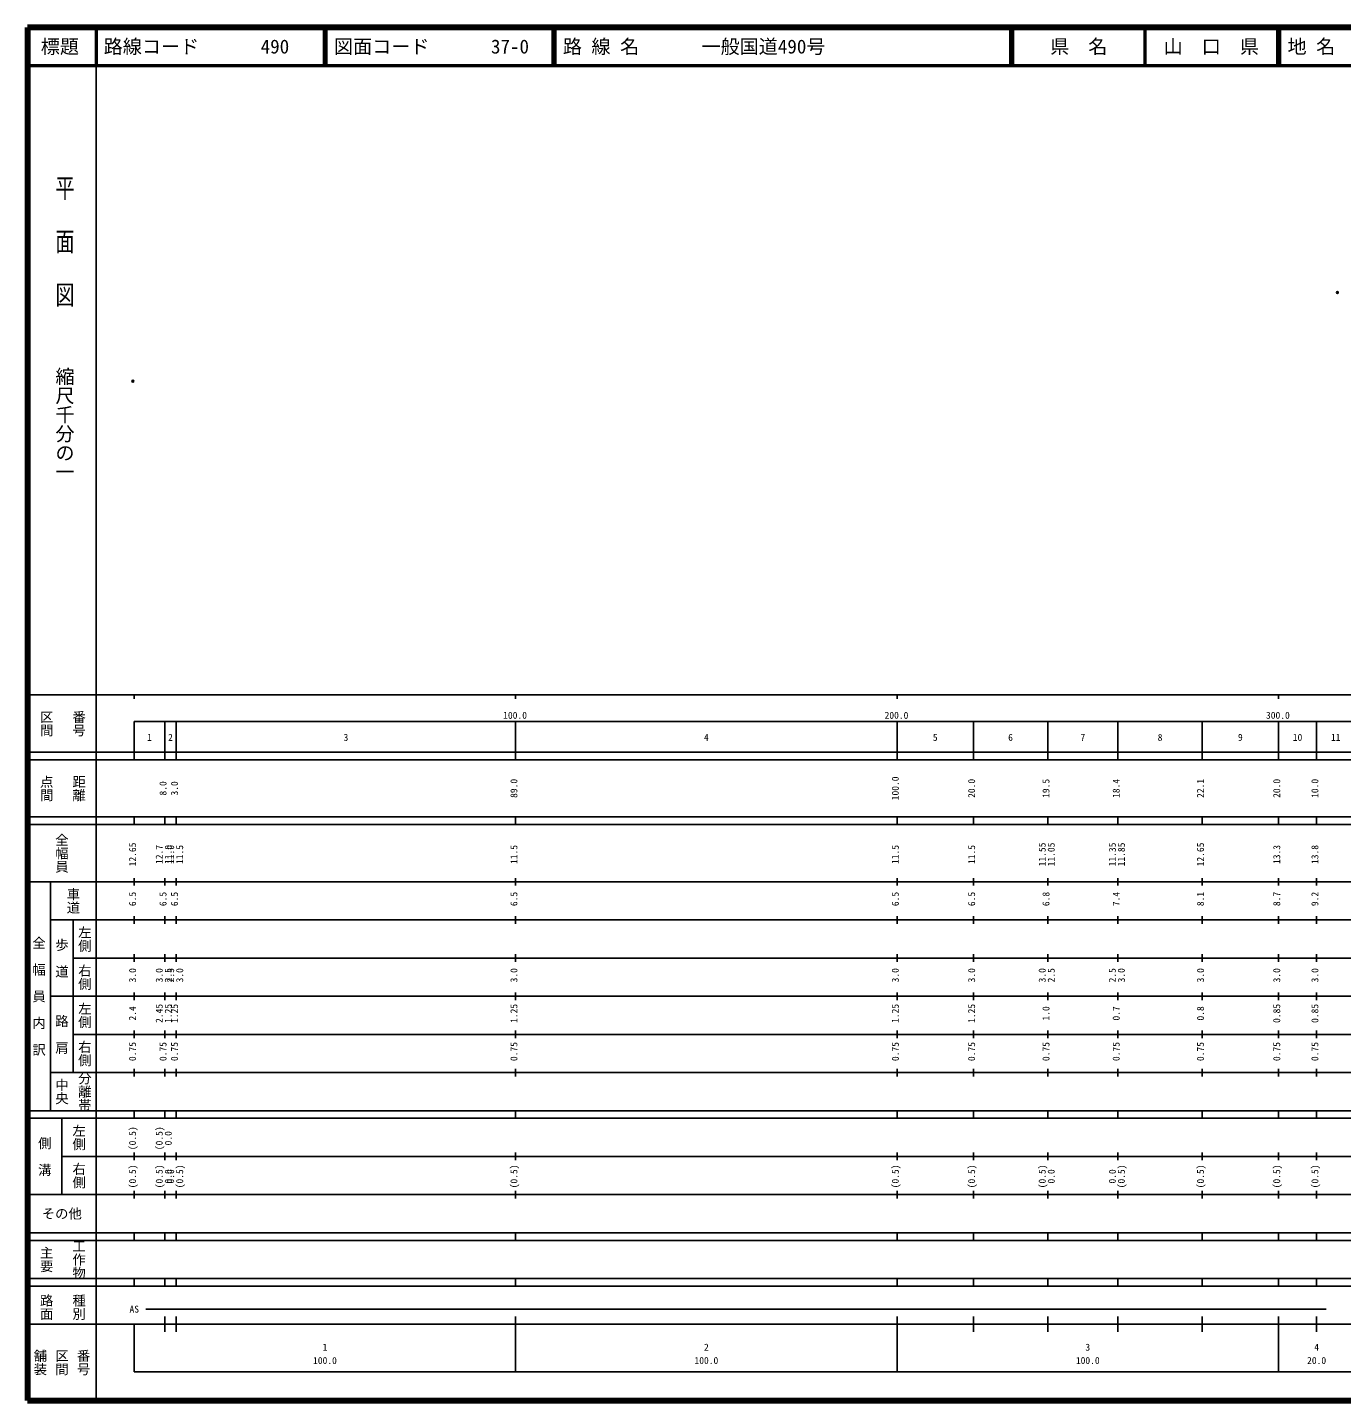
# Model space of a CAD drawing. Units: millimetres on the paper. Extents: x 40 to 680, y 20 to 380.
# Drawn here: x 40 to 384.5, y 20 to 380 of the extents above; entities that cross this region are included whole.
import ezdxf
from ezdxf.enums import TextEntityAlignment as Align

# ---------------------------------------------------------------- set-up
doc = ezdxf.new("R2010")
doc.units = ezdxf.units.MM
doc.header["$PDMODE"] = 32
doc.header["$PDSIZE"] = 0.5
doc.layers.add('M-OTRS', color=6, linetype='Continuous')
doc.layers.add('M-TTL-TXT', color=7, linetype='Continuous')
for name, color, linetype, lineweight in [('M-TTL', 2, 'Continuous', 140), ('M-TTL-BAND', 7, 'Continuous', 25), ('M-TTL-LINE', 7, 'Continuous', 50)]:
    doc.layers.add(name, color=color, linetype=linetype, lineweight=lineweight)
doc.styles.add('@ＭＳ ゴシック', font='')
doc.styles.add('ＭＳ ゴシック', font='')
doc.styles.get('@ＭＳ ゴシック').set_extended_font_data('@MS Gothic')
doc.styles.get('ＭＳ ゴシック').set_extended_font_data('MS Gothic')

msp = doc.modelspace()

# ---------------------------------------------------------------- linework, layer by layer
at = {"layer": 'M-OTRS'}
for p in [(383.435, 310.517), (67.641, 287.235)]:
    msp.add_point(p, dxfattribs=at)
at = {"layer": 'M-TTL'}
for p, q in [((40, 380), (40, 20)), ((680, 380), (40, 380)), ((40, 20), (680, 20))]:
    msp.add_line(p, q, dxfattribs=at)
at = {"layer": 'M-TTL-BAND'}
for p, q in [((58, 370), (58, 20)), ((40, 205), (579, 205)), ((68, 205), (68, 204)), ((168, 205), (168, 204)), ((268, 205), (268, 204)), ((368, 205), (368, 204)), ((68, 198), (579, 198)), ((68, 198), (68, 188)), ((76, 188), (76, 198)), ((79, 188), (79, 198)), ((168, 188), (168, 198)), ((268, 188), (268, 198)), ((288, 188), (288, 198)), ((307.5, 188), (307.5, 198)), ((325.9, 188), (325.9, 198)), ((348, 188), (348, 198)), ((368, 188), (368, 198)), ((378, 188), (378, 198)), ((40, 190), (579, 190)), ((40, 188), (579, 188)), ((40, 173), (579, 173)), ((68, 171), (68, 173)), ((76, 171), (76, 173)), ((79, 171), (79, 173)), ((168, 171), (168, 173)), ((268, 171), (268, 173)), ((288, 171), (288, 173)), ((307.5, 171), (307.5, 173)), ((325.9, 171), (325.9, 173)), ((348, 171), (348, 173)), ((368, 171), (368, 173)), ((378, 171), (378, 173)), ((40, 171), (579, 171)), ((40, 156), (579, 156)), ((46, 96), (46, 156)), ((68, 155), (68, 157)), ((76, 155), (76, 157)), ((79, 155), (79, 157)), ((168, 155), (168, 157)), ((268, 155), (268, 157)), ((288, 155), (288, 157)), ((307.5, 155), (307.5, 157)), ((325.9, 155), (325.9, 157)), ((348, 155), (348, 157)), ((368, 155), (368, 157)), ((378, 155), (378, 157)), ((46, 146), (579, 146)), ((52, 146), (52, 106)), ((68, 145), (68, 147)), ((76, 145), (76, 147)), ((79, 145), (79, 147)), ((168, 145), (168, 147)), ((268, 145), (268, 147)), ((288, 145), (288, 147)), ((307.5, 145), (307.5, 147)), ((325.9, 145), (325.9, 147)), ((348, 145), (348, 147)), ((368, 145), (368, 147)), ((378, 145), (378, 147)), ((68, 135), (68, 137)), ((76, 135), (76, 137)), ((79, 135), (79, 137)), ((168, 135), (168, 137)), ((268, 135), (268, 137)), ((288, 135), (288, 137)), ((307.5, 135), (307.5, 137)), ((325.9, 135), (325.9, 137)), ((348, 135), (348, 137)), ((368, 135), (368, 137)), ((378, 135), (378, 137)), ((52, 136), (579, 136)), ((46, 126), (579, 126)), ((68, 125), (68, 127)), ((76, 125), (76, 127)), ((79, 125), (79, 127)), ((168, 125), (168, 127)), ((268, 125), (268, 127)), ((288, 125), (288, 127)), ((307.5, 125), (307.5, 127)), ((325.9, 125), (325.9, 127)), ((348, 125), (348, 127)), ((368, 125), (368, 127)), ((378, 125), (378, 127)), ((52, 116), (579, 116)), ((68, 115), (68, 117)), ((76, 115), (76, 117)), ((79, 115), (79, 117)), ((168, 115), (168, 117)), ((268, 115), (268, 117)), ((288, 115), (288, 117)), ((307.5, 115), (307.5, 117)), ((325.9, 115), (325.9, 117)), ((348, 115), (348, 117)), ((368, 115), (368, 117)), ((378, 115), (378, 117)), ((46, 106), (579, 106)), ((68, 105), (68, 107)), ((76, 105), (76, 107)), ((79, 105), (79, 107)), ((168, 105), (168, 107)), ((268, 105), (268, 107)), ((288, 105), (288, 107)), ((307.5, 105), (307.5, 107)), ((325.9, 105), (325.9, 107)), ((348, 105), (348, 107)), ((368, 105), (368, 107)), ((378, 105), (378, 107)), ((40, 96), (579, 96)), ((40, 94), (579, 94)), ((49, 94), (49, 74)), ((68, 94), (68, 96)), ((76, 94), (76, 96)), ((79, 94), (79, 96)), ((168, 94), (168, 96)), ((268, 94), (268, 96)), ((288, 94), (288, 96)), ((307.5, 94), (307.5, 96)), ((325.9, 94), (325.9, 96)), ((348, 94), (348, 96)), ((368, 94), (368, 96)), ((378, 94), (378, 96)), ((49, 84), (579, 84)), ((68, 83), (68, 85)), ((76, 83), (76, 85)), ((79, 83), (79, 85)), ((168, 83), (168, 85)), ((268, 83), (268, 85)), ((288, 83), (288, 85)), ((307.5, 83), (307.5, 85)), ((325.9, 83), (325.9, 85)), ((348, 83), (348, 85)), ((368, 83), (368, 85)), ((378, 83), (378, 85)), ((40, 74), (579, 74)), ((68, 73), (68, 75)), ((76, 73), (76, 75)), ((79, 73), (79, 75)), ((168, 73), (168, 75)), ((268, 73), (268, 75)), ((288, 73), (288, 75)), ((307.5, 73), (307.5, 75)), ((325.9, 73), (325.9, 75)), ((348, 73), (348, 75)), ((368, 73), (368, 75)), ((378, 73), (378, 75)), ((40, 64), (579, 64)), ((40, 62), (579, 62)), ((68, 62), (68, 64)), ((76, 62), (76, 64)), ((79, 62), (79, 64)), ((168, 62), (168, 64)), ((268, 62), (268, 64)), ((288, 62), (288, 64)), ((307.5, 62), (307.5, 64)), ((325.9, 62), (325.9, 64)), ((348, 62), (348, 64)), ((368, 62), (368, 64)), ((378, 62), (378, 64)), ((40, 52), (579, 52)), ((68, 50), (68, 52)), ((76, 50), (76, 52)), ((79, 50), (79, 52)), ((168, 50), (168, 52)), ((268, 50), (268, 52)), ((288, 50), (288, 52)), ((307.5, 50), (307.5, 52)), ((325.9, 50), (325.9, 52)), ((348, 50), (348, 52)), ((368, 50), (368, 52)), ((378, 50), (378, 52)), ((40, 50), (579, 50)), ((71, 44), (380.5, 44)), ((40, 40), (579, 40)), ((68, 40), (68, 27.5)), ((76, 38), (76, 42)), ((79, 38), (79, 42)), ((168, 27.5), (168, 42)), ((268, 27.5), (268, 42)), ((288, 38), (288, 42)), ((307.5, 38), (307.5, 42)), ((325.9, 38), (325.9, 42)), ((348, 38), (348, 42)), ((368, 27.5), (368, 42)), ((378, 38), (378, 42)), ((68, 27.5), (579, 27.5))]:
    msp.add_line(p, q, dxfattribs=at)
at = {"layer": 'M-TTL-LINE'}
for p, q in [((58, 380), (58, 370)), ((117.75, 380), (117.75, 370)), ((118.25, 380), (118.25, 370)), ((177.75, 380), (177.75, 370)), ((178.25, 380), (178.25, 370)), ((297.75, 380), (297.75, 370)), ((298.25, 380), (298.25, 370)), ((333, 380), (333, 370)), ((367.75, 380), (367.75, 370)), ((368.25, 380), (368.25, 370)), ((40, 370), (680, 370))]:
    msp.add_line(p, q, dxfattribs=at)

# ---------------------------------------------------------------- texts
at = {"layer": 'M-TTL-BAND', "style": '@ＭＳ ゴシック', "width": 1.4}
msp.add_text('平  面  図', height=3.666, rotation=270, dxfattribs=at).set_placement((49.777, 306.475), align=Align.MIDDLE_RIGHT)
at = {"layer": 'M-TTL-BAND', "style": '@ＭＳ ゴシック'}
msp.add_text('縮尺千分の一', height=3.666, rotation=270, dxfattribs=at).set_placement((49.777, 261.03), align=Align.MIDDLE_RIGHT)
for s, p in [('区間', (45, 197.5)), ('番号', (53.5, 197.5)), ('点間', (45, 180.5)), ('距離', (53.5, 180.5)), ('全幅員', (49, 163.5)), ('車道', (52, 151)), ('左側', (55, 141)), ('全\u3000幅\u3000員\u3000内\u3000訳', (43, 126)), ('歩\u3000道', (49, 136)), ('右側', (55, 131)), ('左側', (55, 121)), ('路\u3000肩', (49, 116)), ('右側', (55, 111)), ('分離帯', (55, 101)), ('中央', (49, 101)), ('左側', (53.5, 89)), ('側\u3000溝', (44.5, 84)), ('右側', (53.5, 79)), ('工作物', (53.5, 57)), ('主要', (45, 57)), ('路面', (45, 44.5)), ('種別', (53.5, 44.5)), ('舗装', (43.333, 30)), ('区間', (49, 30)), ('番号', (54.667, 30))]:
    msp.add_text(s, height=2.566, rotation=270, dxfattribs=at).set_placement(p, align=Align.MIDDLE_CENTER)
at = {"layer": 'M-TTL-BAND', "style": 'ＭＳ ゴシック'}
for s, p in [('100.0', (167.844, 198.195)), ('200.0', (267.844, 198.195)), ('300.0', (367.844, 198.195)), ('1', (72, 192.405)), ('2', (77.5, 192.405)), ('3', (123.5, 192.405)), ('4', (218, 192.405)), ('5', (278, 192.405)), ('6', (297.75, 192.405)), ('7', (316.7, 192.405)), ('8', (336.95, 192.405)), ('9', (358, 192.405)), ('10', (373, 192.405)), ('11', (383, 192.405)), ('AS', (68, 42.5)), ('1', (118, 32.523)), ('2', (218, 32.523)), ('3', (318, 32.523)), ('4', (378, 32.523)), ('100.0', (118, 29.033)), ('100.0', (218, 29.033)), ('100.0', (318, 29.033)), ('20.0', (378, 29.033))]:
    msp.add_text(s, height=1.833, dxfattribs=at).set_placement(p, align=Align.BOTTOM_CENTER)
for s, p in [('8.0', (77, 180.5)), ('3.0', (80, 180.5)), ('89.0', (169, 180.5)), ('100.0', (269, 180.5)), ('20.0', (289, 180.5)), ('19.5', (308.5, 180.5)), ('18.4', (326.9, 180.5)), ('22.1', (349, 180.5)), ('20.0', (369, 180.5)), ('10.0', (379, 180.5)), ('12.65', (69, 163.174)), ('11.55', (307.5, 163.174)), ('11.05', (309.87, 163.174)), ('11.35', (325.9, 163.174)), ('11.85', (328.27, 163.174)), ('12.65', (349, 163.174)), ('12.7', (76, 163.174)), ('11.0', (78.37, 163.174)), ('11.0', (79, 163.174)), ('11.5', (81.37, 163.174)), ('11.5', (169, 163.174)), ('11.5', (269, 163.174)), ('11.5', (289, 163.174)), ('13.3', (369, 163.174)), ('13.8', (379, 163.174)), ('6.5', (69, 151.5)), ('6.5', (77, 151.5)), ('6.5', (80, 151.5)), ('6.5', (169, 151.5)), ('6.5', (269, 151.5)), ('6.5', (289, 151.5)), ('6.8', (308.5, 151.5)), ('7.4', (326.9, 151.5)), ('8.1', (349, 151.5)), ('8.7', (369, 151.5)), ('9.2', (379, 151.5)), ('3.0', (69, 131.5)), ('3.0', (76, 131.5)), ('2.5', (78.37, 131.5)), ('2.5', (79, 131.5)), ('3.0', (81.37, 131.5)), ('3.0', (169, 131.5)), ('3.0', (269, 131.5)), ('3.0', (289, 131.5)), ('3.0', (307.5, 131.5)), ('2.5', (309.87, 131.5)), ('2.5', (325.9, 131.5)), ('3.0', (328.27, 131.5)), ('3.0', (349, 131.5)), ('3.0', (369, 131.5)), ('3.0', (379, 131.5)), ('2.4', (69, 121.5)), ('2.45', (76, 121.5)), ('1.25', (78.37, 121.5)), ('1.25', (80, 121.5)), ('1.25', (169, 121.5)), ('1.25', (269, 121.5)), ('1.25', (289, 121.5)), ('1.0', (308.5, 121.5)), ('0.7', (326.9, 121.5)), ('0.8', (349, 121.5)), ('0.85', (369, 121.5)), ('0.85', (379, 121.5)), ('0.75', (69, 111.5)), ('0.75', (77, 111.5)), ('0.75', (80, 111.5)), ('0.75', (169, 111.5)), ('0.75', (269, 111.5)), ('0.75', (289, 111.5)), ('0.75', (308.5, 111.5)), ('0.75', (326.9, 111.5)), ('0.75', (349, 111.5)), ('0.75', (369, 111.5)), ('0.75', (379, 111.5)), ('(0.5)', (69, 88.764)), ('(0.5)', (76, 88.764)), ('0.0', (78.37, 88.764)), ('(0.5)', (69, 78.764)), ('(0.5)', (76, 78.764)), ('0.0', (78.37, 78.764)), ('0.0', (79, 78.764)), ('(0.5)', (81.37, 78.764)), ('(0.5)', (169, 78.764)), ('(0.5)', (269, 78.764)), ('(0.5)', (289, 78.764)), ('(0.5)', (307.5, 78.764)), ('0.0', (309.87, 78.764)), ('0.0', (325.9, 78.764)), ('(0.5)', (328.27, 78.764)), ('(0.5)', (349, 78.764)), ('(0.5)', (369, 78.764)), ('(0.5)', (379, 78.764))]:
    msp.add_text(s, height=1.833, rotation=90, dxfattribs=at).set_placement(p, align=Align.BOTTOM_CENTER)
msp.add_text('その他', height=2.566, dxfattribs=at).set_placement((49, 69), align=Align.MIDDLE_CENTER)
at = {"layer": 'M-TTL-TXT', "style": 'ＭＳ ゴシック'}
for s, p in [('標題', (48.5, 375)), ('県\u3000名', (315.625, 375)), ('山\u3000口\u3000県', (350.375, 375))]:
    msp.add_text(s, height=3.666, dxfattribs=at).set_placement(p, align=Align.MIDDLE_CENTER)
for s, p in [('路線コード', (60, 375)), ('490', (101.142, 375)), ('図面コード', (120.38, 375)), ('37-0', (161.521, 375)), ('路 線 名', (180.38, 375)), ('一般国道490号', (216.734, 375)), ('地 名', (370.38, 375))]:
    msp.add_text(s, height=3.666, dxfattribs=at).set_placement(p, align=Align.MIDDLE_LEFT)

doc.saveas('drawing.dxf')
